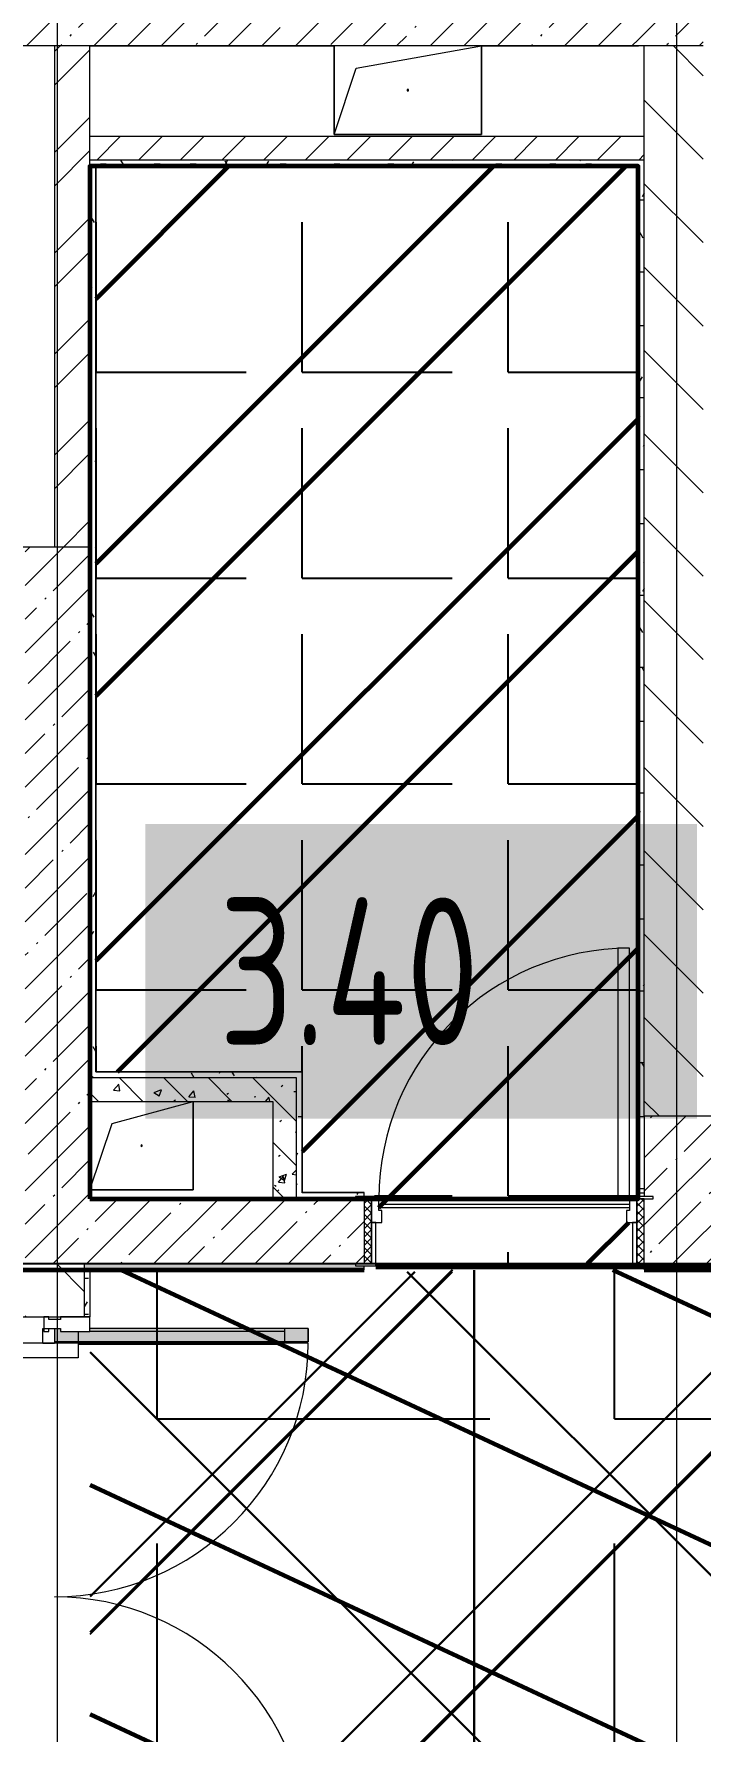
# Model space of a CAD drawing. Header units: millimetres. Extents: x -164500 to 426394, y -51911 to 102118.
# Drawn here: x 387757 to 390017, y 11815 to 17571 of the extents above; entities that cross this region are included whole.
import ezdxf

# ---------------------------------------------------------------- set-up
doc = ezdxf.new("R2010")
doc.units = ezdxf.units.MM
for name, color, linetype, lineweight in [('0) шлифовка', 5, 'Continuous', 60), ('1.4) Плинтус ПЛ-4', 6, 'Continuous', 60), ('196 1-3 этаж гидро изол', 6, 'Continuous', 60), ('284 стык. профилей', 1, 'Continuous', 120), ('5.2) Л-1 Линолеум', 100, 'Continuous', 30), ('7.5) НЗ Линолеум Темпо ПЛЮС', 134, 'Continuous', 30), ('A-DETL-GENF', 7, 'Continuous', 9), ('A-DOOR-2', 7, 'Continuous', 5), ('A-DOOR-FRAM-2', 7, 'Continuous', 5), ('A-FLOR', 7, 'Continuous', 9), ('A-GENM', 7, 'Continuous', 9), ('A-GLAZ-CWMG', 7, 'Continuous', 9), ('A-GLAZ-CWMG-1', 7, 'Continuous', 20), ('A-WALL', 7, 'Continuous', 5), ('I-WALL', 7, 'Continuous', 5), ('S-COLS', 7, 'Continuous', 9), ('S-COLS-1', 7, 'Continuous', 5), ('Оси', 7, 'Continuous', 9)]:
    doc.layers.add(name, color=color, linetype=linetype, lineweight=lineweight)
for name, color, linetype in [('1.2) плитка КР3', 160, 'Continuous'), ('2) защита вин плитк', 6, 'Continuous'), ('3.2.3) П-13', 5, 'Continuous')]:
    doc.layers.add(name, color=color, linetype=linetype)
for name, color, linetype, lineweight, true_color in [('A-DOOR-1', 7, 'Continuous', 5, 0xc0c0c0), ('A-DOOR-4', 7, 'Continuous', 5, 0xd7dbdf), ('A-DOOR-FRAM-1', 7, 'Continuous', 5, 0xc0c0c0), ('A-WALL-1', 9, 'Continuous', 5, 0x808080), ('A-WALL-FNSH-1', 9, 'Continuous', 5, 0x808080)]:
    doc.layers.add(name, color=color, linetype=linetype, lineweight=lineweight, true_color=true_color)
doc.layers.add('A-FLOR-PATT-1', color=7, linetype='Continuous', lineweight=9, true_color=0xeef6ff, transparency=0.5)
doc.styles.add('СПДС', font='ГОСТ тип А.ttf', dxfattribs={"width": 0.9})
pattern_1 = [(45, (289227.4, 1e-08), (-114.04925, 114.04925), []), (45, (289341.45, 1e-08), (-114.04925, 114.04925), [201.612, -40.322, 6.706, -33.617])]
pattern_2 = [(135, (289227.4, 1e-08), (-141.42136, -141.42136), [])]
pattern_3 = [(135, (289227.4, 1e-08), (-150.8683, -150.8683), [213.36, -35.56, 7.112, -35.56]), (135, (289227.4, 150.77), (-150.8683, -150.8683), []), (50, (289227.4, 1e-08), (255.05767, -22.3145), [26.67, -293.37]), (355, (289227.4, 1e-08), (-49.3404, 267.47914), [21.336, -234.696]), (100.451, (289248.66, -1.86), (205.71947, 245.16356), [22.666, -249.326]), (46.184, (289227.4, 71.12), (379.511, -58.86), [40.005, -440.055]), (96.636, (289259.03, 66.2), (332.3634, 346.3991), [33.999, -373.989]), (351.184, (289227.4, 71.12), (332.3669, 346.3953), [32.004, -352.044]), (21, (289262.96, 53.34), (212.26017, -143.17112), [26.67, -293.37]), (326, (289262.96, 53.34), (86.52236, 257.8632), [21.336, -234.696]), (71.451, (289280.65, 41.4), (298.78395, 114.6901), [22.666, -249.326]), (37.5, (289227.4, 1e-08), (4.32385, 118.37751), [6.706, -225.146, 6.706, -231.546, -235.585]), (37.5, (289227.4, 1e-08), (4.32385, 118.37751), [-470.103, 6.706, -228.879]), (7.5, (289227.4, 1e-08), (93.54758, 140.2533), [6.706, -129.134, 6.706, -219.812, -89.789]), (7.5, (289227.4, 1e-08), (93.54758, 140.2533), [-362.356, 6.706, -83.083]), (327.5, (289148.1, 1e-08), (189.82734, -8.02019), [6.706, -82.194, 6.706, -270.662, -368.046]), (327.5, (289148.1, 1e-08), (189.82734, -8.02019), [-366.268, 6.706, -361.34]), (317.5, (289112.54, 1e-08), (207.38114, 35.59764), [6.706, -108.864, 6.706, -177.495, -261.366]), (317.5, (289112.54, 1e-08), (207.38114, 35.59764), [-299.771, 6.706, -254.66])]
pattern_4 = [(0, (289227.4, 1e-08), (243.84, 60.96), [20.117, -162.763, 20.117, -162.763, -975.36]), (0, (289227.4, 1e-08), (243.84, 60.96), [-365.76, 20.117, -345.643, 20.117, -162.763, -426.72]), (0, (289227.4, 1e-08), (243.84, 60.96), [-914.4, 20.117, -101.803, 20.117, -284.683]), (120, (289318.84, 30.48), (-174.71291, 180.691634), [20.117, -162.763, 20.117, -162.763, -975.36]), (120, (289318.84, 30.48), (-174.71291, 180.691634), [-365.76, 20.117, -345.643, 20.117, -162.763, -426.72]), (120, (289318.84, 30.48), (-174.71291, 180.691634), [-914.4, 20.117, -101.803, 20.117, -284.683]), (240, (289349.32, 152.4), (-69.12709, -241.651634), [20.117, -162.763, 20.117, -162.763, -975.36]), (240, (289349.32, 152.4), (-69.12709, -241.651634), [-365.76, 20.117, -345.643, 20.117, -162.763, -426.72]), (240, (289349.32, 152.4), (-69.12709, -241.651634), [-914.4, 20.117, -101.803, 20.117, -284.683])]

# ---------------------------------------------------------------- blocks, each defined once
blk = doc.blocks.new('GM_Отверстие прямоугольное _в плите_ - Отверстие-21606471-Объем проектирования 3 этажа')
at = {"layer": 'A-GENM'}
for p, q in [((-100, 75), (175, 150)), ((175, 150), (175, -150)), ((175, -150), (175, 150)), ((-175, -150), (-100, 75)), ((175, -150), (-175, -150)), ((-175, -150), (175, -150))]:
    blk.add_line(p, q, dxfattribs=at)
for start, end in [(360, 180), (180, 360)]:
    blk.add_arc((0, 0), 2.5, start, end, dxfattribs=at)
blk = doc.blocks.new('GM_Отверстие прямоугольное _в плите_ - Отверстие-21610241-Объем проектирования 3 этажа')
at = {"layer": 'A-GENM'}
for p, q in [((-250, -150), (-250, 150)), ((-250, 150), (-250, -150)), ((-175, 75), (250, 150)), ((250, 150), (250, -150)), ((250, -150), (250, 150)), ((-250, -150), (-175, 75)), ((250, -150), (-250, -150)), ((-250, -150), (250, -150))]:
    blk.add_line(p, q, dxfattribs=at)
for start, end in [(360, 180), (180, 360)]:
    blk.add_arc((0, 0), 2.5, start, end, dxfattribs=at)
blk = doc.blocks.new('BSC_Колонна _Прямоугольная - 500х500-17857564-Объем проектирования 3 этажа')
at = {"layer": 'S-COLS-1'}
h = blk.add_hatch(dxfattribs=at)
h.set_pattern_fill('FP_181', color=256, style=0, pattern_type=2)
h.set_pattern_definition([(45, (-100850, -13650), (-114.04925, 114.04925), []), (45, (-100735.95, -13650), (-114.04925, 114.04925), [201.613, -40.323, 6.706, -33.617])])
h.paths.add_polyline_path([(-50, -250), (250, -250), (250, 250), (-250, 250), (-250, -22), (-220, -22), (-220, -30), (-250, -30), (-250, -250), (-56.5, -250)])
for p, q in [((250, 250), (-250, 250)), ((-250, 250), (-250, -22)), ((250, -250), (250, 250)), ((-220, -250), (250, -250))]:
    blk.add_line(p, q, dxfattribs=at)
blk = doc.blocks.new('Прямоугольный импост - Импост структурный с накладкой - 160мм Темный-32348142-Объем проектирования 3 этажа')
at = {"layer": 'A-GLAZ-CWMG-1'}
for p, q in [((0, 17), (-50, 17)), ((-50, 17), (-50, 0)), ((-50, 0), (-40, 0)), ((-40, 0), (-40, -40)), ((-10, -40), (-10, 0)), ((-10, 0), (0, 0)), ((0, 0), (0, 17)), ((-40, -40), (-50, -40)), ((-50, -40), (-50, -140)), ((0, -40), (-10, -40)), ((0, -140), (0, -40)), ((-50, -140), (0, -140))]:
    blk.add_line(p, q, dxfattribs=at)

msp = doc.modelspace()

# ---------------------------------------------------------------- hatches: boundary and pattern name
at = {"layer": '0) шлифовка', "true_color": 0x2776bb}
h = msp.add_hatch(dxfattribs=at)
h.set_pattern_fill('ANSI31', color=152, scale=222, angle=110)
h.set_pattern_definition([(155, (374218.4, 26829), (-297.882, -638.811), [])])
h.paths.add_polyline_path([(409586.402, 13379), (408157.851, 13379), (404560.962, 13379), (404560.962, 13378), (404560.844, 13378), (403361.08, 13378), (403092.968, 13378), (403035.255, 13378), (401892.968, 13378), (387948.402, 13379), (387948.402, 13220), (387948.402, 11341), (390057.402, 11341), (390057.402, 10621), (392872.402, 10621), (403709.54, 10621), (403709.54, 10622), (404700.609, 10622), (405410.973, 10621.876), (405410.973, 10622), (405932.632, 10622), (410416.402, 10621), (410416.402, 12429), (409586.402, 12429)])
at = {"layer": '1.2) плитка КР3'}
h = msp.add_hatch(dxfattribs=at)
h.set_pattern_fill('ANGLE', color=256, scale=100)
h.set_pattern_definition([(0, (387968.4, 17121.8), (0, 698.5), [508, -190.5]), (90, (387968.4, 17121.8), (-698.5, 4e-14), [508, -190.5])])
h.paths.add_polyline_path([(389806.402, 17121.808), (387968.402, 17121.808), (387968.402, 14051), (388668.402, 14051), (388668.402, 13641), (388877.402, 13641), (388927.402, 13624.75), (388927.402, 13580), (388937.402, 13580), (388937.402, 13540), (388917.402, 13540), (388917.402, 13400), (389787.402, 13400), (389787.402, 13540), (389767.402, 13540), (389767.402, 13580), (389779.402, 13628), (389806.402, 13628)])
at = {"layer": '196 1-3 этаж гидро изол'}
h = msp.add_hatch(dxfattribs=at)
h.set_pattern_fill('ANSI32', color=256, scale=100)
h.set_pattern_definition([(45, (387968.4, 17121.8), (-673.52, 673.52), []), (45, (388417.4, 17121.8), (-673.52, 673.52), [])])
h.paths.add_polyline_path([(389806.402, 17121.808), (387968.402, 17121.808), (387968.402, 14051), (388668.402, 14051), (388668.402, 13641), (388877.402, 13641), (388927.402, 13624.75), (388927.402, 13580), (388937.402, 13580), (388937.402, 13540), (388917.402, 13540), (388917.402, 13400), (389787.402, 13400), (389787.402, 13540), (389767.402, 13540), (389767.402, 13580), (389779.402, 13628), (389806.402, 13628)])
at = {"layer": '2) защита вин плитк'}
h = msp.add_hatch(dxfattribs=at)
h.set_pattern_fill('ANSI31', color=256, scale=333)
h.set_pattern_definition([(45, (374218.4, 26822.1), (-747.606, 747.606), [])])
h.paths.add_polyline_path([(409586.402, 13372.054), (408157.851, 13372.054), (404560.962, 13372.054), (404560.962, 13371.054), (404560.844, 13371.054), (403361.08, 13371.054), (403092.968, 13371.054), (403035.255, 13371.054), (401892.968, 13371.054), (387948.402, 13372.054), (387948.402, 13213.054), (387948.402, 11334.054), (390057.402, 11334.054), (390057.402, 10614.054), (392872.402, 10614.054), (403709.54, 10614.054), (403709.54, 10615.054), (404700.609, 10615.054), (405410.973, 10614.93), (405410.973, 10615.054), (405932.632, 10615.054), (410416.402, 10614.054), (410416.402, 12422.054), (409586.402, 12422.054)])
at = {"layer": '3.2.3) П-13'}
h = msp.add_hatch(dxfattribs=at)
h.set_pattern_fill('ANGLE', color=256, scale=222)
h.set_pattern_definition([(0, (374218.4, 26829), (0, 1550.67), [1127.76, -422.91]), (90, (374218.4, 26829), (-1550.67, 9e-14), [1127.76, -422.91])])
h.paths.add_polyline_path([(409586.402, 13379), (408157.851, 13379), (404560.962, 13379), (404560.962, 13378), (404560.844, 13378), (403361.08, 13378), (403092.968, 13378), (403035.255, 13378), (401892.968, 13378), (387948.402, 13379), (387948.402, 13220), (387948.402, 11341), (390057.402, 11341), (390057.402, 10621), (392872.402, 10621), (403709.54, 10621), (403709.54, 10622), (404700.609, 10622), (405410.973, 10621.876), (405410.973, 10622), (405932.632, 10622), (410416.402, 10621), (410416.402, 12429), (409586.402, 12429)])
at = {"layer": '5.2) Л-1 Линолеум'}
h = msp.add_hatch(dxfattribs=at)
h.set_pattern_fill('ANSI37', color=256, scale=300)
h.set_pattern_definition([(45, (374218.4, 26829), (-673.52, 673.52), []), (135, (374218.4, 26829), (-673.52, -673.52), [])])
h.paths.add_polyline_path([(409586.402, 13372.054), (408157.851, 13372.054), (404560.962, 13372.054), (404560.962, 13371.054), (404560.844, 13371.054), (403361.08, 13371.054), (403092.968, 13371.054), (403035.255, 13371.054), (401892.968, 13371.054), (387948.402, 13372.054), (387948.402, 13213.054), (387948.402, 11334.054), (390057.402, 11334.054), (390057.402, 10614.054), (392872.402, 10614.054), (403709.54, 10614.054), (403709.54, 10615.054), (404700.609, 10615.054), (405410.973, 10614.93), (405410.973, 10615.054), (405932.632, 10615.054), (410416.402, 10614.054), (410416.402, 12422.054), (409586.402, 12422.054)])
at = {"layer": '7.5) НЗ Линолеум Темпо ПЛЮС'}
h = msp.add_hatch(dxfattribs=at)
h.set_pattern_fill('ANSI31', color=256, scale=333)
h.set_pattern_definition([(45, (374218.4, 26829), (-747.606, 747.606), [])])
h.paths.add_polyline_path([(409586.402, 13379), (408157.851, 13379), (404560.962, 13379), (404560.962, 13378), (404560.844, 13378), (403361.08, 13378), (403092.968, 13378), (403035.255, 13378), (401892.968, 13378), (387948.402, 13379), (387948.402, 13220), (387948.402, 11341), (390057.402, 11341), (390057.402, 10621), (392872.402, 10621), (403709.54, 10621), (403709.54, 10622), (404700.609, 10622), (405410.973, 10621.876), (405410.973, 10622), (405932.632, 10622), (410416.402, 10621), (410416.402, 12429), (409586.402, 12429)])
at = {"layer": 'A-DOOR-2'}
h = msp.add_hatch(dxfattribs=at)
h.set_pattern_fill('FP_88', color=256, style=0, pattern_type=2)
h.set_pattern_definition([(135, (391166.313, 13684.685), (-14.14214, -14.14214), []), (225, (391166.313, 13684.685), (14.14214, -14.14214), [])])
h.paths.add_polyline_path([(389802.402, 13400), (389827.402, 13400), (389827.402, 13620), (389802.402, 13620), (389802.402, 13423.333)])
at = {"layer": 'A-DOOR-FRAM-2'}
h = msp.add_hatch(dxfattribs=at)
h.set_pattern_fill('FP_89', color=256, style=0, pattern_type=2)
h.set_pattern_definition([(45, (389043.518, 13684.685), (-14.1421, 14.1421), []), (135, (389043.518, 13684.685), (-14.1421, -14.1421), [])])
h.paths.add_polyline_path([(388902.402, 13400), (388902.402, 13620), (388877.402, 13620), (388877.402, 13400)])
at = {"layer": 'A-FLOR-PATT-1'}
h = msp.add_hatch(color=256, dxfattribs=at)
h.paths.add_polyline_path([(387845.348, 11410), (388687.402, 11410), (388687.402, 11455), (387827.402, 11455), (387827.402, 11410)])
h.paths.add_polyline_path([(388027.04, 13135), (388687.402, 13135), (388687.402, 13180), (387947.402, 13180), (387947.402, 13170), (387847.402, 13170), (387845.348, 13180), (387827.402, 13180), (387827.402, 13135), (387947.402, 13135)])
at = {"layer": 'I-WALL'}
h = msp.add_hatch(dxfattribs=at)
h.set_pattern_fill('FP_1', color=256, style=0, pattern_type=2)
h.set_pattern_definition(pattern_1)
h.paths.add_polyline_path([(390027.402, 17530), (390027.402, 21400), (389807.402, 21400), (389807.402, 17530), (389887.402, 17530)])
h = msp.add_hatch(dxfattribs=at)
h.set_pattern_fill('FP_1', color=256, style=0, pattern_type=2)
h.set_pattern_definition(pattern_1)
h.paths.add_polyline_path([(389787.402, 17530), (389807.402, 17530), (389807.402, 17750), (384027.402, 17750), (384027.402, 17530), (389760.468, 17530)])
h = msp.add_hatch(dxfattribs=at)
h.set_pattern_fill('FP_79', color=256, style=0, pattern_type=2)
h.set_pattern_definition([(45, (289227.4, 1e-08), (-171.0739, 171.0739), []), (45, (289341.45, 1e-08), (-171.0739, 171.0739), [])])
h.paths.add_polyline_path([(387947.402, 15830), (387947.402, 17530), (387827.402, 17530), (387827.402, 15830)])
h = msp.add_hatch(dxfattribs=at)
h.set_pattern_fill('FP_23', color=256, style=0, pattern_type=2)
h.set_pattern_definition(pattern_2)
h.paths.add_polyline_path([(390011.506, 13900), (390027.402, 13900), (390027.402, 17530), (389827.402, 17530), (389827.402, 13900)])
h = msp.add_hatch(dxfattribs=at)
h.set_pattern_fill('FP_22', color=256, style=0, pattern_type=2)
h.set_pattern_definition([(45, (289227.4, 1e-08), (-70.71068, 70.71068), [])])
h.paths.add_polyline_path([(389484.099, 17142.808), (389827.402, 17143.026), (389827.402, 17222.808), (387947.402, 17222.808), (387949.258, 17142.808), (388933.124, 17142.808)])
h = msp.add_hatch(dxfattribs=at)
h.set_pattern_fill('FP_191', color=256, style=0, pattern_type=2)
h.set_pattern_definition(pattern_4)
h.paths.add_polyline_path([(389481.081, 17122.808), (389806.421, 17123.184), (389807.287, 17142.807), (387947.402, 17142.808), (387947.402, 17122.808), (389470.002, 17122.808)])
h = msp.add_hatch(dxfattribs=at)
h.set_pattern_fill('FP_191', color=256, style=0, pattern_type=2)
h.set_pattern_definition(pattern_4)
h.paths.add_polyline_path([(387947.402, 14050), (387967.402, 14050), (387967.402, 17121.808), (387947.402, 17121.808), (387947.402, 14887.553)])
h = msp.add_hatch(dxfattribs=at)
h.set_pattern_fill('FP_191', color=256, style=0, pattern_type=2)
h.set_pattern_definition(pattern_4)
h.paths.add_polyline_path([(389827.402, 13640), (389827.402, 17142.808), (389807.402, 17142.808), (389807.402, 13640)])
h = msp.add_hatch(dxfattribs=at)
h.set_pattern_fill('FP_1', color=256, style=0, pattern_type=2)
h.set_pattern_definition(pattern_1)
h.paths.add_polyline_path([(387947.402, 13620), (387947.402, 15830), (387727.402, 15830), (387727.402, 13620), (387927.402, 13620)])
h = msp.add_hatch(dxfattribs=at)
h.set_pattern_fill('FP_191', color=256, style=0, pattern_type=2)
h.set_pattern_definition(pattern_4)
h.paths.add_polyline_path([(388567.402, 14030), (388667.402, 14030), (388666.903, 14050), (387966.101, 14047.808), (387947.402, 14030), (387967.402, 14030)])
h.paths.add_polyline_path([(387947.402, 14030), (387967.402, 14050), (387947.402, 14047.808), (387947.402, 14040)])
h = msp.add_hatch(dxfattribs=at)
h.set_pattern_fill('FP_41', color=256, style=0, pattern_type=2)
h.set_pattern_definition(pattern_3)
h.paths.add_polyline_path([(388567.402, 13950), (388647.402, 13950), (388647.402, 14030), (387947.402, 14030), (387947.402, 13950), (388389.236, 13950)])
h = msp.add_hatch(dxfattribs=at)
h.set_pattern_fill('FP_191', color=256, style=0, pattern_type=2)
h.set_pattern_definition(pattern_4)
h.paths.add_polyline_path([(388647.402, 13620), (388667.402, 13620), (388667.402, 14030), (388647.402, 14030), (388647.402, 13640)])
h = msp.add_hatch(dxfattribs=at)
h.set_pattern_fill('FP_41', color=256, style=0, pattern_type=2)
h.set_pattern_definition(pattern_3)
h.paths.add_polyline_path([(388567.402, 13620), (388647.402, 13620), (388647.402, 13950), (388567.402, 13950), (388567.402, 13640)])
h = msp.add_hatch(dxfattribs=at)
h.set_pattern_fill('FP_1', color=256, style=0, pattern_type=2)
h.set_pattern_definition(pattern_1)
h.paths.add_polyline_path([(388877.402, 13400), (388877.402, 13620), (387727.402, 13620), (387727.402, 13400), (388847.402, 13400)])
h = msp.add_hatch(dxfattribs=at)
h.set_pattern_fill('FP_191', color=256, style=0, pattern_type=2)
h.set_pattern_definition(pattern_4)
h.paths.add_polyline_path([(388847.402, 13620), (388847.402, 13628), (388877.402, 13628), (388877.402, 13640), (388668.402, 13640), (388667.402, 13620)])
h = msp.add_hatch(dxfattribs=at)
h.set_pattern_fill('FP_23', color=256, style=0, pattern_type=2)
h.set_pattern_definition(pattern_2)
h.paths.add_polyline_path([(387927.402, 10600), (387927.402, 11320), (387727.402, 11320), (387727.402, 10600), (387845.348, 10600)])
h.paths.add_polyline_path([(387924.04, 13220), (387927.402, 13220), (387927.402, 13400), (387727.402, 13400), (387727.402, 13220), (387845.348, 13220)])
h = msp.add_hatch(dxfattribs=at)
h.set_pattern_fill('FP_191', color=256, style=0, pattern_type=2)
h.set_pattern_definition(pattern_4)
h.paths.add_polyline_path([(409586.402, 13380), (409587.402, 13400), (408187.851, 13399.58), (408187.851, 13392), (408157.851, 13392), (408157.851, 13380), (409576.868, 13380)])
h.paths.add_polyline_path([(399810.884, 13380), (406707.851, 13380), (406707.851, 13392), (406677.851, 13392), (406677.851, 13400), (399027.402, 13400), (399027.402, 13392), (398997.402, 13392), (398997.402, 13380), (399777.402, 13380)])
h.paths.add_polyline_path([(392227.402, 13380), (397547.402, 13380), (397547.402, 13392), (397517.402, 13392), (397517.402, 13400), (392257.402, 13400), (392257.402, 13392), (392227.402, 13392)])
h.paths.add_polyline_path([(390777.402, 13380), (390777.402, 13392), (390747.402, 13392), (390747.402, 13400), (389857.402, 13400), (389857.402, 13392), (389827.402, 13392), (389829.412, 13380), (390564.788, 13380)])
h.paths.add_polyline_path([(388877.402, 13380), (388877.402, 13392), (388847.402, 13392), (388847.402, 13400), (387927.402, 13400), (387927.402, 13380), (388847.402, 13380)])
h = msp.add_hatch(dxfattribs=at)
h.set_pattern_fill('FP_191', color=256, style=0, pattern_type=2)
h.set_pattern_definition(pattern_4)
h.paths.add_polyline_path([(387927.402, 13220), (387947.402, 13220), (387947.402, 13379), (387927.402, 13379.57), (387927.402, 13225)])

# ---------------------------------------------------------------- linework, layer by layer
msp.add_lwpolyline([(414057.402, 10600), (374197.402, 10600), (374197.402, 13400), (414057.402, 13400)], close=True)
at = {"layer": '1.4) Плинтус ПЛ-4'}
for points in [[(385822.402, 13379), (388877.402, 13379)], [(389827.402, 13379), (390777.402, 13379)]]:
    msp.add_lwpolyline(points, dxfattribs=at)
at = {"layer": '196 1-3 этаж гидро изол'}
msp.add_lwpolyline([(387947.402, 13620), (389806.402, 13620), (389806.402, 17121.808), (387947.402, 17121.808)], close=True, dxfattribs=at)
at = {"layer": '284 стык. профилей'}
msp.add_lwpolyline([(388917.402, 13392), (390287.282, 13392)], dxfattribs=at)
at = {"layer": '7.5) НЗ Линолеум Темпо ПЛЮС'}
msp.add_lwpolyline([(389250.21, 11339.941), (389250.21, 13378)], dxfattribs=at)
at = {"layer": 'A-DETL-GENF'}
for p, q in [((387787.402, 13130), (387827.402, 13130)), ((387787.402, 13130), (387827.402, 13130)), ((388687.402, 13135), (387827.402, 13135)), ((387827.402, 13135), (388687.402, 13135)), ((387907.402, 13170), (387907.402, 13135)), ((388607.402, 13126), (387907.402, 13126)), ((388687.402, 13180), (387947.402, 13180)), ((388687.402, 13180), (387947.402, 13180)), ((388607.402, 13170), (387947.402, 13170)), ((388607.402, 13180), (388607.402, 13135)), ((388687.402, 13180), (388687.402, 13135)), ((388687.402, 13135), (388687.402, 13180))]:
    msp.add_line(p, q, dxfattribs=at)
at = {"layer": 'A-DOOR-1'}
for p, q in [((389777.402, 14470), (389737.402, 14470)), ((389737.402, 14470), (389737.402, 13620)), ((389777.402, 13620), (389777.402, 14470)), ((389737.402, 13620), (389777.402, 13620)), ((387787.402, 13180), (387827.402, 13180)), ((387787.402, 13130), (387787.402, 13180)), ((387827.402, 13130), (387787.402, 13130)), ((387827.402, 13180), (387827.402, 13130)), ((388687.402, 13130), (387907.402, 13130))]:
    msp.add_line(p, q, dxfattribs=at)
for centre, radius, start, end in [((389777.402, 13620), 850, 90, 180), ((387827.402, 13130), 860, 270, 0), ((387827.402, 11410), 860, 0, 90)]:
    msp.add_arc(centre, radius, start, end, dxfattribs=at)
at = {"layer": 'A-DOOR-4'}
msp.add_line((387907.402, 13130), (387827.402, 13130), dxfattribs=at)
at = {"layer": 'A-DOOR-FRAM-1'}
for p, q in [((388917.402, 13628), (388847.402, 13628)), ((388847.402, 13628), (388847.402, 13620)), ((388847.402, 13620), (388917.402, 13620)), ((388902.402, 13620), (388877.402, 13620)), ((388877.402, 13620), (388877.402, 13400)), ((388927.402, 13620), (388902.402, 13620)), ((388902.402, 13620), (388902.402, 13540)), ((388902.402, 13400), (388902.402, 13620)), ((388917.402, 13620), (388902.402, 13620)), ((388902.402, 13620), (388902.402, 13619)), ((388902.402, 13619), (388917.402, 13619)), ((388917.402, 13620), (388917.402, 13628)), ((388917.402, 13619), (388917.402, 13620)), ((388927.402, 13580), (388927.402, 13620)), ((389777.402, 13620), (389777.402, 13580)), ((389802.402, 13620), (389777.402, 13620)), ((389857.402, 13628), (389787.402, 13628)), ((389787.402, 13628), (389787.402, 13620)), ((389802.402, 13620), (389787.402, 13620)), ((389787.402, 13620), (389787.402, 13619)), ((389787.402, 13620), (389857.402, 13620)), ((389787.402, 13619), (389802.402, 13619)), ((389802.402, 13540), (389802.402, 13620)), ((389827.402, 13620), (389802.402, 13620)), ((389802.402, 13620), (389802.402, 13400)), ((389802.402, 13619), (389802.402, 13620)), ((389827.402, 13400), (389827.402, 13620)), ((389857.402, 13620), (389857.402, 13628)), ((388902.402, 13540), (388937.402, 13540)), ((388917.402, 13540), (388902.402, 13540)), ((388902.402, 13540), (388902.402, 13400)), ((388917.402, 13400), (388917.402, 13540)), ((388937.402, 13580), (388927.402, 13580)), ((388937.402, 13540), (388937.402, 13580)), ((389777.402, 13580), (389767.402, 13580)), ((389767.402, 13580), (389767.402, 13540)), ((389767.402, 13540), (389802.402, 13540)), ((389802.402, 13540), (389787.402, 13540)), ((389787.402, 13540), (389787.402, 13400)), ((389802.402, 13400), (389802.402, 13540)), ((388917.402, 13400), (388847.402, 13400)), ((388847.402, 13400), (388847.402, 13392)), ((388847.402, 13392), (388917.402, 13392)), ((388877.402, 13400), (388902.402, 13400)), ((388902.402, 13400), (388917.402, 13400)), ((388917.402, 13392), (388917.402, 13400)), ((389787.402, 13400), (389802.402, 13400)), ((389857.402, 13400), (389787.402, 13400)), ((389787.402, 13400), (389787.402, 13392)), ((389787.402, 13392), (389857.402, 13392)), ((389802.402, 13400), (389827.402, 13400)), ((389857.402, 13392), (389857.402, 13400))]:
    msp.add_line(p, q, dxfattribs=at)
at = {"layer": 'A-FLOR'}
for p, q in [((387947.402, 17530), (388775.402, 17530)), ((389275.402, 17530), (389807.402, 17530)), ((387967.402, 17122.808), (389806.402, 17122.808)), ((387967.402, 15590.865), (387967.402, 17121.808)), ((387967.402, 14050), (387967.402, 15590.673)), ((388667.402, 13640), (388667.402, 14047.808)), ((388877.402, 13640), (388668.402, 13640)), ((389777.402, 13600), (388927.402, 13600)), ((388927.402, 13590.157), (389777.402, 13590.157)), ((387907.402, 13130), (387677.402, 13130)), ((387907.402, 13130), (387907.402, 13080)), ((387907.402, 13080), (387677.402, 13080))]:
    msp.add_line(p, q, dxfattribs=at)
at = {"layer": 'A-WALL'}
for p, q in [((389827.402, 13900), (389827.402, 17530)), ((389827.402, 17142.808), (387947.402, 17142.808)), ((387947.402, 17122.808), (387947.402, 13620)), ((387967.402, 17122.808), (387967.402, 15590.673)), ((389806.402, 17122.808), (389807.402, 17122.808)), ((389807.402, 17122.808), (389807.402, 13640)), ((387967.402, 14050), (388667.402, 14050)), ((388668.402, 13640), (388667.402, 13640)), ((388847.402, 13620), (388667.402, 13620)), ((387927.402, 13400), (387927.402, 13220)), ((387947.402, 13380), (388877.402, 13380)), ((387947.402, 13380), (387947.402, 13220))]:
    msp.add_line(p, q, dxfattribs=at)
at = {"layer": 'A-WALL-1'}
for p, q in [((390027.402, 17530), (386947.402, 17530)), ((387827.402, 17530), (387827.402, 15830)), ((387947.402, 17122.808), (387947.402, 17530)), ((389827.402, 17222.808), (387947.402, 17222.808)), ((387947.402, 15830), (386947.402, 15830)), ((388667.402, 14047.808), (388667.402, 14050)), ((388647.402, 14030), (387947.402, 14030)), ((388647.402, 13620), (388647.402, 14030)), ((387947.402, 13950), (388567.402, 13950)), ((388567.402, 13950), (388567.402, 13620)), ((388667.402, 13620), (387947.402, 13620)), ((388877.402, 13628), (388877.402, 13640)), ((389807.402, 13640), (389827.402, 13640)), ((387927.402, 13400), (387727.402, 13400)), ((388847.402, 13400), (387727.402, 13400)), ((388877.402, 13380), (388877.402, 13392)), ((389827.402, 13392), (389827.402, 13380)), ((389827.402, 13380), (390777.402, 13380)), ((387707.402, 13220), (387947.402, 13220))]:
    msp.add_line(p, q, dxfattribs=at)
at = {"layer": 'A-WALL-FNSH-1'}
for p, q in [((387968.402, 17121.808), (389806.402, 17121.808)), ((387968.402, 14051), (387968.402, 17121.808)), ((389806.402, 17121.808), (389806.402, 13640)), ((388668.402, 14051), (387968.402, 14051)), ((388668.402, 13641), (388668.402, 14051)), ((388877.402, 13641), (388668.402, 13641)), ((388877.402, 13640), (388877.402, 13641)), ((389806.402, 13640), (389807.402, 13640)), ((387948.402, 13379), (388877.402, 13379)), ((387948.402, 13220), (387948.402, 13379)), ((388877.402, 13379), (388877.402, 13380)), ((389827.402, 13380), (389827.402, 13379)), ((389827.402, 13379), (390777.402, 13379)), ((387947.402, 13220), (387948.402, 13220))]:
    msp.add_line(p, q, dxfattribs=at)
at = {"layer": 'Оси'}
for points in [[(389937.402, -1906.259), (389937.402, 3093.741), (389937.402, 17028.287), (389937.402, 22028.287)], [(387837.402, -1906.259), (387837.402, 3093.741), (387837.402, 16915.097), (387837.402, 21915.097)]]:
    msp.add_lwpolyline(points, dxfattribs=at)

# ---------------------------------------------------------------- block references
at = {"layer": 'A-GENM'}
for name, p in [('GM_Отверстие прямоугольное _в плите_ - Отверстие-21610241-Объем проектирования 3 этажа', (389025.402, 17380)), ('GM_Отверстие прямоугольное _в плите_ - Отверстие-21606471-Объем проектирования 3 этажа', (388122.402, 13800))]:
    msp.add_blockref(name, p, dxfattribs=at)
at = {"layer": 'A-GLAZ-CWMG', "rotation": 89.99999999999993}
msp.add_blockref('Прямоугольный импост - Импост структурный с накладкой - 160мм Темный-32348142-Объем проектирования 3 этажа', (387807.402, 13220), dxfattribs=at)
at = {"layer": 'S-COLS'}
msp.add_blockref('BSC_Колонна _Прямоугольная - 500х500-17857564-Объем проектирования 3 этажа', (390077.402, 13650), dxfattribs=at)

# ---------------------------------------------------------------- texts
at = {"insert": (388384.787, 14641.525), "char_height": 500, "width": 1370.88562, "attachment_point": 1, "style": 'СПДС', "bg_fill": 1, "box_fill_scale": 1.5, "bg_fill_color": 7, "bg_fill_true_color": 16777215, "bg_fill_transparency": 0}
msp.add_mtext('3.40', dxfattribs=at)

doc.saveas('drawing.dxf')
